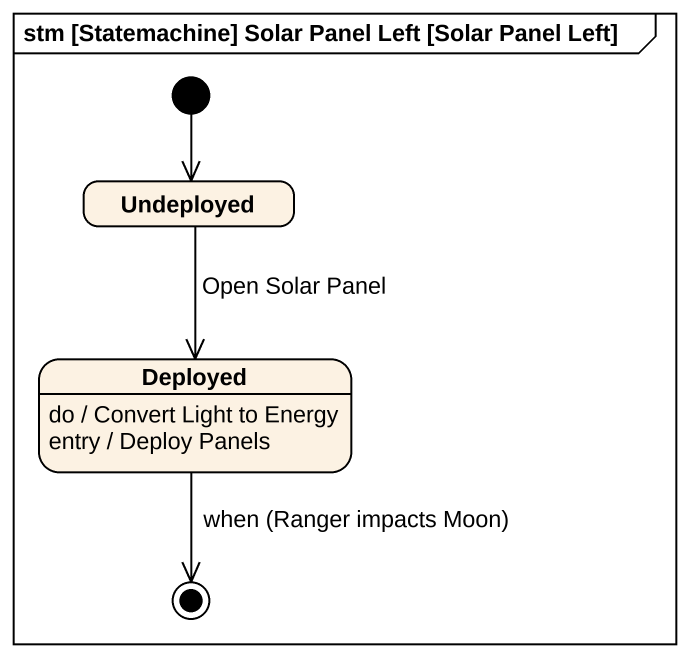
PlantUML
@startuml
mainframe stm [Statemachine] Solar Panel Left [Solar Panel Left]
hide empty description
state Undeployed
state Deployed
Deployed : do / Convert Light to Energy
Deployed : entry / Deploy Panels
[*] --> Undeployed
Undeployed --> Deployed : Open Solar Panel
Deployed --> [*] : when (Ranger impacts Moon)
@enduml
